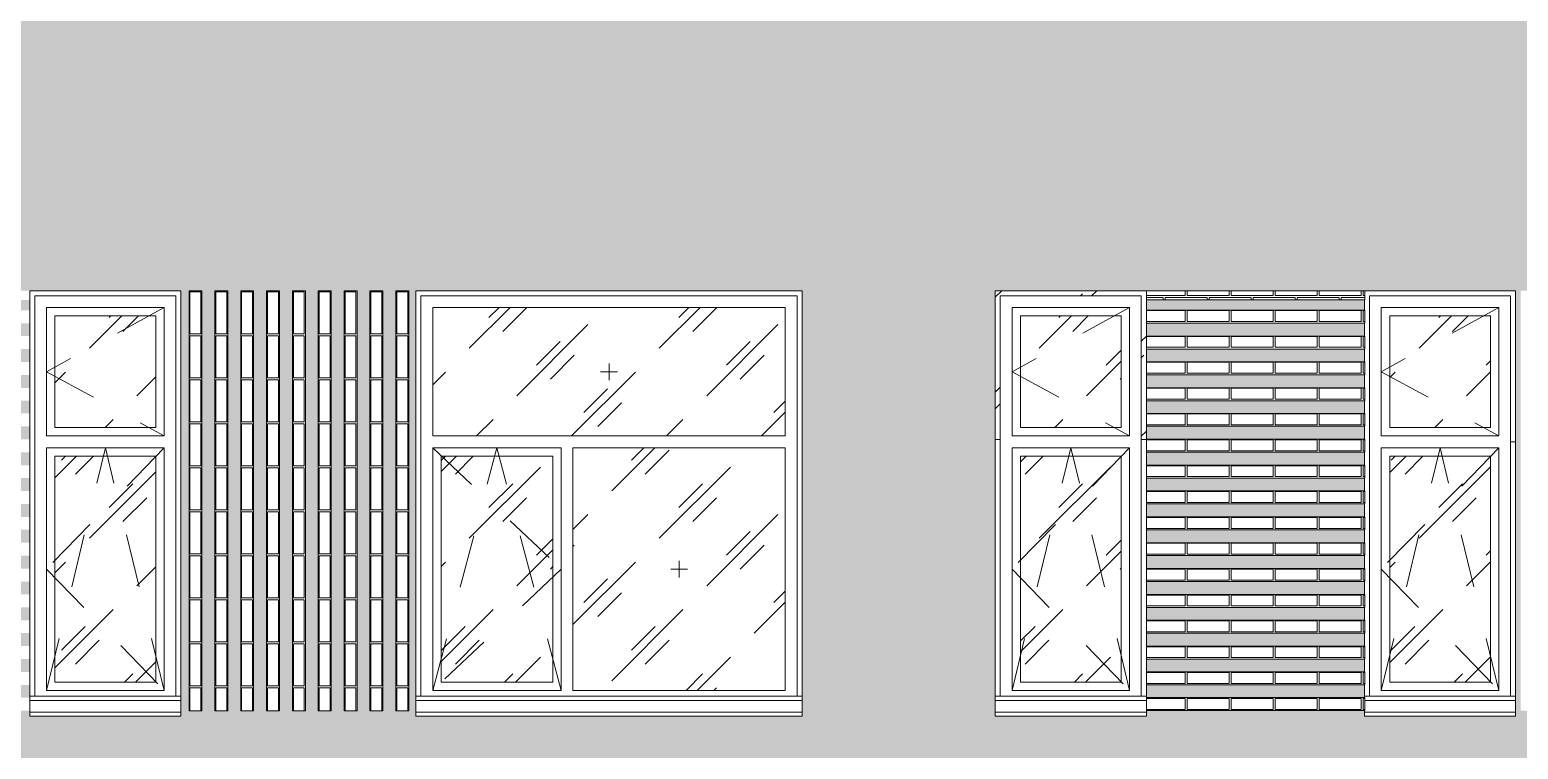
# Model space of a CAD drawing. Header units: millimetres. Extents: x 3914 to 319671, y -18248 to 19136.
# Drawn here: x 198025 to 206891, y 4470 to 8754 of the extents above; entities that cross this region are included whole.
import ezdxf

# ---------------------------------------------------------------- set-up
doc = ezdxf.new("R2010")
doc.units = ezdxf.units.MM
doc.linetypes.add('Штрих', pattern=[635, 317.5, -317.5])
for name, color, linetype, lineweight in [('A-GLAZ', 7, 'Continuous', 9), ('A-GLAZ-1', 7, 'Continuous', 5), ('A-GLAZ-2', 7, 'Штрих', 5), ('A-GLAZ-CURT', 7, 'Continuous', 9), ('A-GLAZ-CURT-1', 7, 'Continuous', 5), ('A-WALL', 7, 'Continuous', 5), ('A-WALL-PATT', 7, 'Continuous', 5), ('I-WALL', 7, 'Continuous', 5)]:
    doc.layers.add(name, color=color, linetype=linetype, lineweight=lineweight)
pattern_1 = [(45, (-39007.8, 1300), (-282.8427, 282.8427), [200, -600]), (45, (-39207.8, 1200), (-282.8427, 282.8427), [600, -200]), (45, (-38807.8, 1100), (-282.8427, 282.8427), [200, -600])]

# ---------------------------------------------------------------- blocks, each defined once
blk = doc.blocks.new('Окно_СКБ_1Ст_БезПР - ОК-6__л__900х2500_h_ с форточкой_Вестибюль_ залы ДОО-V226-АР2_ТР1_Фасад ___-1')
at = {"layer": 'A-GLAZ-1'}
h = blk.add_hatch(dxfattribs=at)
h.set_pattern_fill('FP_116', color=256, style=0, pattern_type=2)
h.set_pattern_definition(pattern_1)
h.paths.add_polyline_path([(-111400, 6385), (-111400, 7050), (-112000, 7050), (-112000, 6385), (-111609, 6385)], flags=0)
h = blk.add_hatch(dxfattribs=at)
h.set_pattern_fill('FP_116', color=256, style=0, pattern_type=2)
h.set_pattern_definition(pattern_1)
h.paths.add_polyline_path([(-112000, 4870), (-111400, 4870), (-111400, 6215), (-112000, 6215), (-112000, 5035.8)], flags=0)
for p, q in [((-112150, 7200), (-112150, 4702.5)), ((-111250, 7200), (-112150, 7200)), ((-111250, 4702.5), (-111250, 7200)), ((-112120, 4785), (-112120, 7170)), ((-112120, 7170), (-111280, 7170)), ((-112050, 7100), (-112050, 6335)), ((-112050, 7100), (-111350, 7100)), ((-111350, 6335), (-111350, 7100)), ((-111280, 7170), (-111280, 4785)), ((-112000, 7050), (-112000, 6385)), ((-112000, 7050), (-111400, 7050)), ((-111400, 6385), (-111400, 7050)), ((-112000, 6385), (-111400, 6385)), ((-111350, 6335), (-112050, 6335)), ((-112050, 6265), (-112050, 4820)), ((-112050, 6265), (-111350, 6265)), ((-112000, 6215), (-112000, 4870)), ((-112000, 6215), (-111400, 6215)), ((-111400, 4870), (-111400, 6215)), ((-111350, 4820), (-111350, 6265)), ((-112050, 4820), (-111350, 4820)), ((-112000, 4870), (-111400, 4870))]:
    blk.add_line(p, q, dxfattribs=at)
at = {"layer": 'A-GLAZ-2'}
for p, q in [((-111350, 7100), (-112050, 6717.5)), ((-112050, 6717.5), (-111350, 6335)), ((-112050, 4820), (-111700, 6265)), ((-111350, 6265), (-112050, 5542.5)), ((-111350, 4820), (-111700, 6265)), ((-112050, 5542.5), (-111350, 4820))]:
    blk.add_line(p, q, dxfattribs=at)
blk = doc.blocks.new('PNS_Панель прямоугольная - Нр_Стекло - 40мм-31115664-АР2_ТР1_Фасад ___-1')
at = {"layer": 'A-GLAZ-CURT-1'}
h = blk.add_hatch(dxfattribs=at)
h.set_pattern_fill('FP_116', color=256, style=0, pattern_type=2)
h.set_pattern_definition(pattern_1)
h.paths.add_polyline_path([(-112150, 6315), (-112120, 6315), (-112120, 7170), (-111280, 7170), (-111280, 6315), (-111250, 6315.7), (-111250, 7200), (-112150, 7200), (-112150, 6335)], flags=0)
h.paths.add_polyline_path([(-111249.4, 6315.7), (-111249, 6315.7), (-111249.4, 6392.7)], flags=0)
h.paths.add_polyline_path([(-111249.4, 6621.7), (-111249, 6621.7), (-111249.4, 6698.7)], flags=0)
h.paths.add_polyline_path([(-111249.4, 7083.7), (-111249, 7083.7), (-111249.4, 7145)], flags=0)
at = {"layer": 'A-GLAZ-1'}
for p, q in [((-112150, 6315), (-112120, 6315)), ((-111280, 6315), (-111250, 6315))]:
    blk.add_line(p, q, dxfattribs=at)
blk = doc.blocks.new('Окно_СКБ_2Ст_Фрамуга сверху_БезПР - ОК-7__л__2300х2500_h__Вестибюль_ залы ДОО ДУ-V256-АР2_ТР1_Фасад ___-1')
at = {"layer": 'A-GLAZ-1'}
h = blk.add_hatch(dxfattribs=at)
h.set_pattern_fill('FP_116', color=256, style=0, pattern_type=2)
h.set_pattern_definition(pattern_1)
h.paths.add_polyline_path([(-113400.4, 6335), (-113400.4, 7100), (-115500.4, 7100), (-115500.4, 6335), (-114165.4, 6335)], flags=0)
h = blk.add_hatch(dxfattribs=at)
h.set_pattern_fill('FP_116', color=256, style=0, pattern_type=2)
h.set_pattern_definition(pattern_1)
h.paths.add_polyline_path([(-115168.6, 4870), (-114785.4, 4870), (-114785.4, 6215), (-115450.4, 6215), (-115450.4, 4870)], flags=0)
h = blk.add_hatch(dxfattribs=at)
h.set_pattern_fill('FP_116', color=256, style=0, pattern_type=2)
h.set_pattern_definition(pattern_1)
h.paths.add_polyline_path([(-113400.4, 4820), (-113400.4, 6265), (-114665.4, 6265), (-114665.4, 4820), (-113451.9, 4820)], flags=0)
for p, q in [((-115600.4, 7200), (-115600.4, 4702.5)), ((-113300.4, 7200), (-115600.4, 7200)), ((-113300.4, 4702.5), (-113300.4, 7200)), ((-115570.4, 7170), (-115570.4, 4785)), ((-113330.4, 7170), (-115570.4, 7170)), ((-115500.4, 6335), (-115500.4, 7100)), ((-115500.4, 7100), (-113400.4, 7100)), ((-113400.4, 7100), (-113400.4, 6335)), ((-113330.4, 4785), (-113330.4, 7170)), ((-115500.4, 6335), (-113400.4, 6335)), ((-115500.4, 4820), (-115500.4, 6265)), ((-115500.4, 6265), (-114735.4, 6265)), ((-115450.4, 6215), (-115450.4, 4870)), ((-115450.4, 6215), (-114785.4, 6215)), ((-114785.4, 4870), (-114785.4, 6215)), ((-114735.4, 6265), (-114735.4, 4820)), ((-114665.4, 4820), (-114665.4, 6265)), ((-114665.4, 6265), (-113400.4, 6265)), ((-113400.4, 6265), (-113400.4, 4820)), ((-114735.4, 4820), (-115500.4, 4820)), ((-115450.4, 4870), (-114785.4, 4870)), ((-113400.4, 4820), (-114665.4, 4820))]:
    blk.add_line(p, q, dxfattribs=at)
at = {"layer": 'A-GLAZ-2'}
for p, q in [((-114450.4, 6767.5), (-114450.4, 6667.5)), ((-114400.4, 6717.5), (-114500.4, 6717.5)), ((-115500.4, 4820), (-115117.9, 6265)), ((-115500.4, 6265), (-114735.4, 5542.5)), ((-114735.4, 4820), (-115117.9, 6265)), ((-114032.9, 5592.5), (-114032.9, 5492.5)), ((-114735.4, 5542.5), (-115500.4, 4820)), ((-113982.9, 5542.5), (-114082.9, 5542.5))]:
    blk.add_line(p, q, dxfattribs=at)
blk = doc.blocks.new('Окно_СКБ_1Ст_БезПР - ОК-6__л__900х2500_h_ с форточкой_Вестибюль_ залы ДОО-V257-АР2_ТР1_Фасад ___-1')
at = {"layer": 'A-GLAZ-1'}
h = blk.add_hatch(dxfattribs=at)
h.set_pattern_fill('FP_116', color=256, style=0, pattern_type=2)
h.set_pattern_definition(pattern_1)
h.paths.add_polyline_path([(-117150.4, 6385), (-117150.4, 7050), (-117750.4, 7050), (-117750.4, 6385), (-117738, 6385)], flags=0)
h = blk.add_hatch(dxfattribs=at)
h.set_pattern_fill('FP_116', color=256, style=0, pattern_type=2)
h.set_pattern_definition(pattern_1)
h.paths.add_polyline_path([(-117750.4, 4870), (-117150.4, 4870), (-117150.4, 6215), (-117750.4, 6215), (-117750.4, 5035.8)], flags=0)
for p, q in [((-117900.4, 7200), (-117900.4, 4702.5)), ((-117000.4, 7200), (-117900.4, 7200)), ((-117000.4, 4702.5), (-117000.4, 7200)), ((-117870.4, 4785), (-117870.4, 7170)), ((-117870.4, 7170), (-117030.4, 7170)), ((-117800.4, 7100), (-117800.4, 6335)), ((-117800.4, 7100), (-117100.4, 7100)), ((-117100.4, 6335), (-117100.4, 7100)), ((-117030.4, 7170), (-117030.4, 4785)), ((-117750.4, 7050), (-117750.4, 6385)), ((-117750.4, 7050), (-117150.4, 7050)), ((-117150.4, 6385), (-117150.4, 7050)), ((-117750.4, 6385), (-117150.4, 6385)), ((-117100.4, 6335), (-117800.4, 6335)), ((-117800.4, 6265), (-117800.4, 4820)), ((-117800.4, 6265), (-117100.4, 6265)), ((-117750.4, 6215), (-117750.4, 4870)), ((-117750.4, 6215), (-117150.4, 6215)), ((-117150.4, 4870), (-117150.4, 6215)), ((-117100.4, 4820), (-117100.4, 6265)), ((-117800.4, 4820), (-117100.4, 4820)), ((-117750.4, 4870), (-117150.4, 4870))]:
    blk.add_line(p, q, dxfattribs=at)
at = {"layer": 'A-GLAZ-2'}
for p, q in [((-117100.4, 7100), (-117800.4, 6717.5)), ((-117800.4, 6717.5), (-117100.4, 6335)), ((-117800.4, 4820), (-117450.4, 6265)), ((-117100.4, 6265), (-117800.4, 5542.5)), ((-117100.4, 4820), (-117450.4, 6265)), ((-117800.4, 5542.5), (-117100.4, 4820))]:
    blk.add_line(p, q, dxfattribs=at)
blk = doc.blocks.new('Окно_СКБ_1Ст_БезПР - ОК-6__л__900х2500_h_ с форточкой_Вестибюль_ залы ДОО-34000799-АР2_ТР1_Фасад ___-1')
at = {"layer": 'A-GLAZ-1'}
h = blk.add_hatch(dxfattribs=at)
h.set_pattern_fill('FP_116', color=256, style=0, pattern_type=2)
h.set_pattern_definition(pattern_1)
h.paths.add_polyline_path([(-109748.3, 6385), (-109200.4, 6385), (-109200.4, 7050), (-109800.4, 7050), (-109800.4, 6385), (-109770, 6385)], flags=0)
h = blk.add_hatch(dxfattribs=at)
h.set_pattern_fill('FP_116', color=256, style=0, pattern_type=2)
h.set_pattern_definition(pattern_1)
h.paths.add_polyline_path([(-109770, 4870), (-109200.4, 4870), (-109200.4, 6215), (-109800.4, 6214.9), (-109800.4, 4870)], flags=0)
for p, q in [((-109050.4, 7200), (-109949.2, 7200)), ((-109050.4, 4702.5), (-109050.4, 7200)), ((-109950.4, 7145), (-109950.4, 7083.7)), ((-109920.4, 4785), (-109920.4, 7170)), ((-109920.4, 7170), (-109080.4, 7170)), ((-109850.4, 7100), (-109850.4, 6335)), ((-109850.4, 7100), (-109150.4, 7100)), ((-109150.4, 6335), (-109150.4, 7100)), ((-109080.4, 7170), (-109080.4, 4785)), ((-109950.4, 7006.7), (-109950.4, 6929.7)), ((-109800.4, 7050), (-109800.4, 6385)), ((-109800.4, 7050), (-109200.4, 7050)), ((-109200.4, 6385), (-109200.4, 7050)), ((-109950.4, 6852.7), (-109950.4, 6775.7)), ((-109950.4, 6698.7), (-109950.4, 6621.7)), ((-109950.4, 6543.6), (-109950.4, 6469.7)), ((-109950.4, 6392.7), (-109950.4, 6315.7)), ((-109800.4, 6385), (-109200.4, 6385)), ((-109150.4, 6335), (-109850.4, 6335)), ((-109950.4, 6238.7), (-109950.4, 6161.1)), ((-109850.4, 6265), (-109850.4, 4820)), ((-109850.4, 6265), (-109150.4, 6265)), ((-109800.4, 6215), (-109800.4, 4870)), ((-109800.4, 6215), (-109200.4, 6215)), ((-109200.4, 4870), (-109200.4, 6215)), ((-109150.4, 4820), (-109150.4, 6265)), ((-109950.4, 6084.1), (-109950.4, 6007.7)), ((-109950.4, 5930.8), (-109950.4, 5853.4)), ((-109950.4, 5776.5), (-109950.4, 5699.4)), ((-109950.4, 5622.5), (-109950.4, 5545.4)), ((-109950.4, 5468.4), (-109950.4, 5391.6)), ((-109950.4, 5314.6), (-109950.4, 5238.1)), ((-109950.4, 5161.1), (-109950.4, 5083.6)), ((-109950.4, 5006.6), (-109950.4, 4929.7)), ((-109950.4, 4852.8), (-109950.4, 4776.9)), ((-109850.4, 4820), (-109150.4, 4820)), ((-109800.4, 4870), (-109200.4, 4870))]:
    blk.add_line(p, q, dxfattribs=at)
at = {"layer": 'A-GLAZ-2'}
for p, q in [((-109150.4, 7100), (-109850.4, 6717.5)), ((-109850.4, 6717.5), (-109150.4, 6335)), ((-109850.4, 4820), (-109500.4, 6265)), ((-109150.4, 6265), (-109850.4, 5542.5)), ((-109150.4, 4820), (-109500.4, 6265)), ((-109850.4, 5542.5), (-109150.4, 4820))]:
    blk.add_line(p, q, dxfattribs=at)
blk = doc.blocks.new('WNW_Отлив - Отлив_металлический-V328-АР2_ТР1_Фасад ___-1')
at = {"layer": 'A-GLAZ-1'}
for p, q in [((-109050.4, 4785), (-109950.4, 4785)), ((-109950.4, 4691), (-109950.4, 4700)), ((-109050.4, 4760), (-109949.2, 4760)), ((-109050.4, 4702.5), (-109050.4, 4691)), ((-109950.4, 4666), (-109950.4, 4691)), ((-109950.4, 4691), (-109050.4, 4691)), ((-109050.4, 4666), (-109950.4, 4666)), ((-109050.4, 4691), (-109050.4, 4666))]:
    blk.add_line(p, q, dxfattribs=at)
blk = doc.blocks.new('WNW_Отлив - Отлив_металлический-33828275-АР2_ТР1_Фасад ___-1')
at = {"layer": 'A-GLAZ-1'}
for p, q in [((-119250.2, 8985), (-120150.2, 8985)), ((-119250.2, 8960), (-120150.2, 8960)), ((-120150.2, 8891), (-120150.2, 8902.5)), ((-120150.2, 8866), (-120150.2, 8891)), ((-120150.2, 8891), (-119250.2, 8891)), ((-119250.2, 8866), (-120150.2, 8866)), ((-119250.2, 8902.5), (-119250.2, 8891)), ((-119250.2, 8891), (-119250.2, 8866))]:
    blk.add_line(p, q, dxfattribs=at)
blk = doc.blocks.new('WNW_Отлив - Отлив_металлический-33828280-АР2_ТР1_Фасад ___-1')
at = {"layer": 'A-GLAZ-1'}
for p, q in [((-111250, 8985), (-113550, 8985)), ((-111250, 8960), (-113550, 8960)), ((-113550, 8891), (-113550, 8902.5)), ((-113550, 8866), (-113550, 8891)), ((-113550, 8891), (-111250, 8891)), ((-111250, 8866), (-113550, 8866)), ((-111250, 8902.5), (-111250, 8891)), ((-111250, 8891), (-111250, 8866))]:
    blk.add_line(p, q, dxfattribs=at)

msp = doc.modelspace()

# ---------------------------------------------------------------- hatches: boundary and pattern name
at = {"layer": 'A-WALL-PATT'}
h = msp.add_hatch(dxfattribs=at)
h.set_pattern_fill('FP_115', color=256, style=0, pattern_type=2)
h.set_pattern_definition([(180, (222990.92, 8464), (-2e-14, -154), [125, -137]), (90, (222990.92, 8399), (-262, 2e-14), [65, -89]), (180, (222990.92, 8399), (-2e-14, -154), [125, -137]), (90, (223002.92, 8399), (-262, 2e-14), [65, -89]), (180, (223127.92, 8399), (-2e-14, -154), [125, -137]), (180, (223127.92, 8464), (-2e-14, -154), [125, -137]), (90, (222871.92, 8476), (-262, 2e-14), [65, -89]), (90, (223121.92, 8476), (-262, 2e-14), [65, -89]), (0, (222871.92, 8476), (0, -154), [250, -12]), (0, (222871.92, 8541), (0, -154), [250, -12])])
h.paths.add_polyline_path([(190595.9, 8400), (219500.9, 8400), (219500.9, 13740), (222615.9, 13740), (222615.9, 13776), (190595.9, 13776), (190595.9, 8805.3)], flags=0)
h.paths.add_polyline_path([(200325.5, 8866), (198025.5, 8867), (198025.5, 8900), (196675.9, 8900), (196675.9, 11400), (198925.5, 11400), (198925.7, 11400), (201225.5, 11400), (201225.5, 8866), (200325.9, 8866)], flags=0)
h.paths.add_polyline_path([(210446, 8866), (208175.5, 8867), (208175.5, 11400), (209075.5, 11400), (209076.1, 11400), (210375.9, 11400), (210375.9, 11396.5), (210495.9, 11396.5), (210495.9, 11400), (211275.9, 11400), (211275.9, 8866), (210495.9, 8866)], flags=0)
h.paths.add_polyline_path([(196262.5, 8866), (195775.7, 8867), (195775.7, 11400), (196675.7, 11400), (196675.7, 8866), (196655.6, 8866)], flags=0)
h.paths.add_polyline_path([(205975.5, 8866), (205975.5, 8900), (204676.1, 8900), (204676.1, 11400), (206875.5, 11400), (206875.5, 8866)], flags=0)
h.paths.add_polyline_path([(213510.6, 8866), (212475.9, 8867), (212475.9, 11400), (214775.9, 11400), (214775.9, 8866)], flags=0)
h.paths.add_polyline_path([(202784.7, 8866), (202375.9, 8867), (202375.9, 11400), (204675.9, 11400), (204675.9, 8866), (203718.5, 8866)], flags=0)
h.paths.add_polyline_path([(198925.5, 8932.9), (198925.7, 8932.9), (198925.5, 8960)], flags=0)
h.paths.add_polyline_path([(210446, 8932.9), (210495.9, 8932.9), (210495.9, 9008.6), (210375.9, 9008.6), (210375.9, 8932.9), (210377.5, 8932.9)], flags=0)
h.paths.add_polyline_path([(210384.8, 9085.6), (210495.9, 9085.6), (210495.9, 9162.5), (210375.9, 9162.5), (210375.9, 9085.6)], flags=0)
h.paths.add_polyline_path([(198925.5, 9085.6), (198925.7, 9085.6), (198925.5, 9162.5)], flags=0)
h.paths.add_polyline_path([(209075.5, 9085.6), (209076.1, 9085.6), (209075.5, 9162.5)], flags=0)
h.paths.add_polyline_path([(198925.5, 9239.5), (198925.7, 9239.5), (198925.5, 9317)], flags=0)
h.paths.add_polyline_path([(210375.9, 9239.5), (210495.9, 9239.5), (210495.9, 9317), (210375.9, 9317)], flags=0)
h.paths.add_polyline_path([(210446, 9394), (210495.9, 9394), (210495.9, 9470.5), (210375.9, 9470.5), (210375.9, 9394), (210399.6, 9394)], flags=0)
h.paths.add_polyline_path([(198925.5, 9394), (198925.7, 9394), (198925.5, 9470.5)], flags=0)
h.paths.add_polyline_path([(198925.5, 9547.5), (198925.7, 9547.5), (198925.5, 9559.3)], flags=0)
h.paths.add_polyline_path([(210446, 9547.5), (210495.9, 9547.5), (210495.9, 9624.3), (210375.9, 9624.3), (210375.9, 9547.5), (210407, 9547.5)], flags=0)
h.paths.add_polyline_path([(209075.6, 9547.5), (209076.1, 9547.5), (209075.5, 9547.5)], flags=0)
h.paths.add_polyline_path([(198925.6, 9701.3), (198925.7, 9701.3), (198925.5, 9701.3)], flags=0)
h.paths.add_polyline_path([(210375.9, 9701.3), (210495.9, 9701.3), (210495.9, 9778.4), (210375.9, 9778.4)], flags=0)
h.paths.add_polyline_path([(198925.5, 9855.4), (198925.7, 9855.4), (198925.5, 9932.4)], flags=0)
h.paths.add_polyline_path([(209075.5, 9855.4), (209076.1, 9855.4), (209075.5, 9932.4)], flags=0)
h.paths.add_polyline_path([(210495.9, 9855.4), (210495.9, 9932.4), (210375.9, 9932.4), (210375.9, 9855.4), (210446, 9855.4)], flags=0)
h.paths.add_polyline_path([(210446, 10009.4), (210495.9, 10009.4), (210495.9, 10086.6), (210375.9, 10086.6), (210375.9, 10009.4), (210429.2, 10009.4)], flags=0)
h.paths.add_polyline_path([(209075.5, 10163.6), (209076.1, 10163.6), (209075.5, 10240)], flags=0)
h.paths.add_polyline_path([(198925.6, 10163.6), (198925.7, 10163.6), (198925.5, 10163.6)], flags=0)
h.paths.add_polyline_path([(210375.9, 10163.6), (210495.9, 10163.6), (210495.9, 10240), (210375.9, 10240)], flags=0)
h.paths.add_polyline_path([(210375.9, 10317), (210495.9, 10317), (210495.9, 10394.6), (210375.9, 10394.6)], flags=0)
h.paths.add_polyline_path([(209075.5, 10317), (209076.1, 10317), (209075.5, 10394.6)], flags=0)
h.paths.add_polyline_path([(210451.4, 10471.6), (210495.9, 10471.6), (210495.9, 10548.6), (210375.9, 10548.6), (210375.9, 10471.6), (210446, 10471.6)], flags=0)
h.paths.add_polyline_path([(198925.6, 10471.6), (198925.7, 10471.6), (198925.5, 10471.6)], flags=0)
h.paths.add_polyline_path([(209075.9, 10471.6), (209076.1, 10471.6), (209075.5, 10471.6)], flags=0)
h.paths.add_polyline_path([(210446, 10625.6), (210495.9, 10625.6), (210495.9, 10700.6), (210375.9, 10700.6), (210375.9, 10625.6)], flags=0)
h.paths.add_polyline_path([(209075.5, 10625.6), (209076.1, 10625.6), (209075.5, 10700.6)], flags=0)
h.paths.add_polyline_path([(210466, 10777.6), (210495.9, 10777.6), (210495.9, 10854.6), (210375.9, 10854.6), (210375.9, 10777.6), (210446, 10777.6)], flags=0)
h.paths.add_polyline_path([(210446, 10931.6), (210495.9, 10931.6), (210495.9, 11008.6), (210375.9, 11008.6), (210375.9, 10931.6)], flags=0)
h.paths.add_polyline_path([(209076, 10931.6), (209076.1, 10931.6), (209075.5, 10931.6)], flags=0)
h.paths.add_polyline_path([(198925.5, 11085.6), (198925.7, 11085.6), (198925.5, 11085.6)], flags=0)
h.paths.add_polyline_path([(210495.9, 11085.6), (210495.9, 11162.6), (210375.9, 11162.6), (210375.9, 11085.6), (210480.8, 11085.6)], flags=0)
h.paths.add_polyline_path([(210446, 11239.6), (210495.9, 11239.6), (210495.9, 11319.5), (210375.9, 11319.5), (210375.9, 11239.6)], flags=0)
h = msp.add_hatch(dxfattribs=at)
h.set_pattern_fill('FP_113', color=256, style=0, pattern_type=2)
h.set_pattern_definition([(180, (222984.9, 4306), (-2e-14, -154), [125, -137]), (90, (222984.9, 4241), (-262, 2e-14), [65, -89]), (180, (222984.9, 4241), (-2e-14, -154), [125, -137]), (90, (222996.9, 4241), (-262, 2e-14), [65, -89]), (180, (223121.9, 4241), (-2e-14, -154), [125, -137]), (180, (223121.9, 4306), (-2e-14, -154), [125, -137]), (90, (222865.9, 4318), (-262, 2e-14), [65, -89]), (90, (223115.9, 4318), (-262, 2e-14), [65, -89]), (0, (222865.9, 4318), (0, -154), [250, -12]), (0, (222865.9, 4383), (0, -154), [250, -12])])
h.paths.add_polyline_path([(190845.9, 3000), (195459.2, 3000), (195459.2, 3298), (195473.4, 3298.7), (195472.1, 3303.5), (195473.4, 3312.3), (195476.7, 3316.7), (195483.6, 3320.2), (195489.3, 3320.2), (195496.7, 3317.5), (195497.8, 3316.7), (195502.2, 3307.1), (195505.7, 3298), (195543.2, 3298), (195543.7, 3310.6), (195545.2, 3313.9), (195550.7, 3318.8), (195554.3, 3320.2), (195562.1, 3320.2), (195568.8, 3316.7), (195572.7, 3310.6), (195573.2, 3303.5), (195573.2, 3298), (195611.8, 3298), (195617.1, 3314.6), (195621.5, 3318.8), (195628.9, 3320.6), (195636.4, 3318.8), (195642.9, 3311.6), (195644.5, 3307.1), (195644.5, 3298), (195657.2, 3298), (195657.2, 3000), (209075.9, 3000), (209075.9, 3002.6), (210495.9, 3002.6), (210495.9, 3000), (219500.9, 3000), (219500.9, 8400), (190595.9, 8400), (190595.9, 4200), (190595.9, 3000)])
h.paths.add_polyline_path([(195641, 3298), (195641.2, 3298), (195642.3, 3300.3)], flags=17)
h.paths.add_polyline_path([(195569.1, 3298), (195569.3, 3298), (195570.5, 3300.1)], flags=17)
h.paths.add_polyline_path([(195496.7, 3298), (195497.8, 3298.7), (195496.6, 3298)], flags=17)
h.paths.add_polyline_path([(209057.5, 4666), (208175.5, 4667), (208175.5, 7200), (209075.5, 7200), (209075.5, 4666)], flags=16)
h.paths.add_polyline_path([(198867.1, 4666), (198025.5, 4667), (198025.5, 7200), (198925.5, 7200), (198925.5, 4666), (198867.3, 4666)], flags=16)
h.paths.add_polyline_path([(196515.9, 4666), (195775.7, 4667), (195775.9, 7200), (198025, 7200), (198025, 4700), (196675.7, 4699.4), (196675.7, 4666), (196655.6, 4666)], flags=16)
h.paths.add_polyline_path([(206875.5, 4666), (205975.5, 4667), (205975.5, 4700), (204676.5, 4700), (204676.9, 7200), (208174.5, 7199.9), (208174.5, 4700), (206875.5, 4700), (206875.5, 4667)], flags=16)
h.paths.add_polyline_path([(203775.9, 4666), (203775.9, 7200), (204675.9, 7200), (204675.9, 4666), (203795.8, 4666)], flags=16)
h.paths.add_polyline_path([(214775.9, 4666), (213875.9, 4667), (213875.9, 4700), (212675.7, 4699), (212675.7, 4666), (210495.7, 4667), (210495.7, 7200), (214775.9, 7200), (214775.9, 4667)], flags=16)
h.paths.add_polyline_path([(200414.4, 4666), (200325.5, 4667), (200325.5, 4700), (198925.7, 4700), (198925.7, 7200), (202625.5, 7200), (202625.5, 4666), (201252.4, 4666)], flags=16)
h = msp.add_hatch(dxfattribs=at)
h.set_pattern_fill('FP_140', color=256, style=0, pattern_type=2)
h.set_pattern_definition([(270, (213303.42, 15046.5), (154, 9e-15), [125, -137]), (180, (213368.42, 15046.5), (3e-14, -262), [65, -89]), (270, (213368.42, 15046.5), (154, 9e-15), [125, -137]), (180, (213368.42, 15058.5), (3e-14, -262), [65, -89]), (270, (213368.42, 15183.5), (154, 9e-15), [125, -137]), (270, (213303.42, 15183.5), (154, 9e-15), [125, -137]), (180, (213291.42, 14927.5), (3e-14, -262), [65, -89]), (180, (213291.42, 15177.5), (3e-14, -262), [65, -89]), (90, (213291.42, 14927.5), (154, -9e-15), [250, -12]), (90, (213226.42, 14927.5), (154, -9e-15), [250, -12])])
h.paths.add_polyline_path([(207367.9, 4700), (207367.9, 7200), (207290.9, 7200), (207290.9, 4700)], flags=0)
h.paths.add_polyline_path([(206875.5, 4700), (206905.9, 4700), (206905.9, 7200), (206875.5, 7200), (206875.5, 4702.5)], flags=0)
h.paths.add_polyline_path([(206982.9, 4700), (207059.9, 4700), (207059.9, 7200), (206982.9, 7200), (206982.9, 5035.8)], flags=0)
h.paths.add_polyline_path([(207136.9, 4700), (207213.9, 4700), (207213.9, 7200), (207136.9, 7200), (207136.9, 5035.8)], flags=0)
h.paths.add_polyline_path([(207444.9, 4700), (207521.9, 4700), (207521.9, 7200), (207444.9, 7200), (207444.9, 5035.8)], flags=0)
h.paths.add_polyline_path([(207598.9, 4700), (207675.9, 4700), (207675.9, 7200), (207598.9, 7200), (207598.9, 5035.8)], flags=0)
h.paths.add_polyline_path([(207752.9, 4700), (207829.9, 4700), (207829.9, 7200), (207752.9, 7200), (207752.9, 5035.8)], flags=0)
h.paths.add_polyline_path([(207983.9, 4700), (207983.9, 7200), (207906.9, 7200), (207906.9, 4700)], flags=0)
h.paths.add_polyline_path([(208060.9, 4700), (208174.5, 4700), (208174.5, 7200), (208060.9, 7200), (208060.9, 4918.5)], flags=0)
h.paths.add_polyline_path([(199589.7, 4700), (199589.7, 7200), (199512.7, 7200), (199512.7, 4700)], flags=0)
h.paths.add_polyline_path([(199666.7, 4700), (199743.7, 4700), (199743.7, 7200), (199666.7, 7200), (199666.7, 5035.8)], flags=0)
h.paths.add_polyline_path([(198925.7, 4700), (198973.7, 4700), (198973.7, 7200), (198925.7, 7200), (198925.7, 5035.8)], flags=0)
h.paths.add_polyline_path([(199050.7, 4700), (199127.7, 4700), (199127.7, 7200), (199050.7, 7200), (199050.7, 4772.8)], flags=0)
h.paths.add_polyline_path([(199204.7, 4700), (199281.7, 4700), (199281.7, 7200), (199204.7, 7200), (199204.7, 4862.5)], flags=0)
h.paths.add_polyline_path([(200325.5, 4700), (200325.5, 7200), (200282.4, 7200), (200282.4, 4700)], flags=0)
h.paths.add_polyline_path([(199435.7, 4700), (199435.7, 7200), (199358.7, 7200), (199358.7, 4700)], flags=0)
h.paths.add_polyline_path([(200128.7, 4700), (200205.4, 4700), (200205.4, 7200), (200128.7, 7200), (200128.7, 5035.8)], flags=0)
h.paths.add_polyline_path([(200051.7, 4700), (200051.7, 7200), (199974.7, 7200), (199974.7, 4700)], flags=0)
h.paths.add_polyline_path([(199820.7, 4700), (199897.7, 4700), (199897.7, 7200), (199820.7, 7200), (199820.7, 5035.8)], flags=0)
h.paths.add_polyline_path([(213227.9, 4700), (213304.9, 4700), (213304.9, 7200), (213227.9, 7200), (213227.9, 6049.8)], flags=0)
h.paths.add_polyline_path([(212688.9, 4700), (212688.9, 7200), (212675.7, 7200), (212675.7, 4700)], flags=0)
h.paths.add_polyline_path([(213843.9, 4700), (213875.9, 4700), (213875.9, 7200), (213843.9, 7200), (213843.9, 4702.5)], flags=0)
h.paths.add_polyline_path([(213766.9, 4700), (213766.9, 7200), (213689.9, 7200), (213689.9, 4700)], flags=0)
h.paths.add_polyline_path([(213150.9, 4700), (213150.9, 7200), (213073.9, 7200), (213073.9, 4700)], flags=0)
h.paths.add_polyline_path([(213612.9, 4700), (213612.9, 7200), (213535.9, 7200), (213535.9, 4700)], flags=0)
h.paths.add_polyline_path([(212765.9, 4700), (212842.9, 4700), (212842.9, 7200), (212765.9, 7200), (212765.9, 6543.6)], flags=0)
h.paths.add_polyline_path([(212919.9, 4700), (212996.9, 4700), (212996.9, 7200), (212919.9, 7200), (212919.9, 6543.6)], flags=0)
h.paths.add_polyline_path([(213458.9, 4700), (213458.9, 7200), (213381.9, 7200), (213381.9, 4700)], flags=0)
h = msp.add_hatch(dxfattribs=at)
h.set_pattern_fill('FP_149', color=256, style=0, pattern_type=2)
h.set_pattern_definition([(270, (199826.05, 5228.34), (154, 9e-15), [125, -137]), (180, (199891.05, 5228.34), (3e-14, -262), [65, -89]), (270, (199891.05, 5228.34), (154, 9e-15), [125, -137]), (180, (199891.05, 5240.34), (3e-14, -262), [65, -89]), (270, (199891.05, 5365.34), (154, 9e-15), [125, -137]), (270, (199826.05, 5365.34), (154, 9e-15), [125, -137]), (180, (199814.05, 5109.34), (3e-14, -262), [65, -89]), (180, (199814.05, 5359.34), (3e-14, -262), [65, -89]), (90, (199814.05, 5109.34), (154, -9e-15), [250, -12]), (90, (199749.05, 5109.34), (154, -9e-15), [250, -12])])
h.paths.add_polyline_path([(199897.7, 4699), (199974.7, 4700), (199974.7, 7200), (199897.7, 7200), (199897.7, 4700)], flags=0)
h.paths.add_polyline_path([(199820.7, 4699), (199820.7, 7200), (199743.7, 7200), (199743.7, 4699)], flags=0)
h.paths.add_polyline_path([(200205.4, 4699), (200282.4, 4700), (200282.4, 7200), (200205.4, 7200), (200205.4, 4700)], flags=0)
h.paths.add_polyline_path([(200128.7, 4699), (200128.7, 7200), (200051.7, 7200), (200051.7, 4699)], flags=0)
h.paths.add_polyline_path([(199050.7, 4699), (199050.7, 7200), (198973.7, 7200), (198973.7, 4699)], flags=0)
h.paths.add_polyline_path([(199281.7, 4699), (199358.7, 4700), (199358.7, 7200), (199281.7, 7200), (199281.7, 4700)], flags=0)
h.paths.add_polyline_path([(199666.7, 4699), (199666.7, 7200), (199589.7, 7200), (199589.7, 4699)], flags=0)
h.paths.add_polyline_path([(199127.7, 4699), (199204.7, 4700), (199204.7, 7200), (199127.7, 7200), (199127.7, 4700)], flags=0)
h.paths.add_polyline_path([(199512.7, 4699), (199512.7, 7200), (199435.7, 7200), (199435.7, 4699)], flags=0)
h = msp.add_hatch(dxfattribs=at)
h.set_pattern_fill('FP_151', color=256, style=0, pattern_type=2)
h.set_pattern_definition([(180, (205038.21, 4232.88), (-2e-14, -154), [125, -137]), (90, (205038.2, 4167.88), (-262, 2e-14), [65, -89]), (180, (205038.21, 4167.88), (-2e-14, -154), [125, -137]), (90, (205050.2, 4167.88), (-262, 2e-14), [65, -89]), (180, (205175.21, 4167.88), (-2e-14, -154), [125, -137]), (180, (205175.21, 4232.88), (-2e-14, -154), [125, -137]), (90, (204919.2, 4244.88), (-262, 2e-14), [65, -89]), (90, (205169.2, 4244.88), (-262, 2e-14), [65, -89]), (0, (204919.21, 4244.88), (0, -154), [250, -12]), (0, (204919.21, 4309.88), (0, -154), [250, -12])])
h.paths.add_polyline_path([(205975.9, 4700), (205976.7, 4700), (205975.9, 4777), (204676.5, 4777), (204676.9, 4700), (205975.5, 4700)], flags=0)
h.paths.add_polyline_path([(204676.9, 4852.8), (205976.7, 4852.8), (205975.9, 4929.8), (204676.5, 4929.8), (204676.5, 4852.8)], flags=0)
h.paths.add_polyline_path([(205975.5, 5006.6), (205976.7, 5006.6), (205976.7, 5083.6), (204676.5, 5083.6), (204676.9, 5006.6), (205849.2, 5006.6)], flags=0)
h.paths.add_polyline_path([(204875.9, 5161.1), (205976.7, 5161.1), (205976.7, 5238.1), (204676.5, 5238.1), (204676.9, 5161.1)], flags=0)
h.paths.add_polyline_path([(205975.5, 5314.6), (205976.7, 5314.6), (205976.7, 5391.6), (204676.5, 5391.6), (204676.9, 5314.6), (205849.2, 5314.6)], flags=0)
h.paths.add_polyline_path([(205976.7, 5468.4), (205976.7, 5545.4), (204676.5, 5545.4), (204676.9, 5468.4), (205975.5, 5468.4)], flags=0)
h.paths.add_polyline_path([(204676.9, 5622.5), (205976.7, 5622.5), (205976.7, 5699.5), (204676.5, 5699.5), (204676.5, 5622.5)], flags=0)
h.paths.add_polyline_path([(204875.9, 5776.5), (205976.7, 5776.5), (205976.7, 5853.5), (204676.5, 5853.5), (204676.9, 5776.5)], flags=0)
h.paths.add_polyline_path([(205575.9, 5930.8), (205976.7, 5930.8), (205976.7, 6007.8), (204676.5, 6007.8), (204676.9, 5930.8), (205316.2, 5930.8)], flags=0)
h.paths.add_polyline_path([(205575.9, 6084.1), (205976.7, 6084.1), (205976.7, 6161.1), (204676.5, 6161.1), (204676.9, 6084.1), (205395.9, 6084.1)], flags=0)
h.paths.add_polyline_path([(204676.5, 6238.7), (205976.7, 6238.7), (205976.7, 6315.7), (204676.5, 6315), (204676.5, 6265)], flags=0)
h.paths.add_polyline_path([(204676.5, 6392.7), (205976.7, 6392.7), (205976.7, 6469.7), (204676.5, 6469.7)], flags=0)
h.paths.add_polyline_path([(204875.9, 6544.7), (205976.7, 6544.7), (205976.7, 6621.7), (204676.5, 6621.7), (204676.9, 6544.7)], flags=0)
h.paths.add_polyline_path([(204676.9, 6698.7), (205976.7, 6698.7), (205976.7, 6775.7), (204676.5, 6775.7), (204676.5, 6698.7)], flags=0)
h.paths.add_polyline_path([(204676.5, 6852.7), (205976.7, 6852.7), (205976.7, 6929.7), (204676.5, 6929.7)], flags=0)
h.paths.add_polyline_path([(204875.9, 7006.7), (205976.7, 7006.7), (205976.7, 7083.7), (204676.5, 7083.7), (204676.9, 7006.7)], flags=0)
h.paths.add_polyline_path([(205355.6, 7145), (205976.7, 7145), (205976.7, 7200), (204676.5, 7200), (204676.9, 7145), (204875.9, 7145)], flags=0)
h = msp.add_hatch(dxfattribs=at)
h.set_pattern_fill('FP_139', color=256, style=0, pattern_type=2)
h.set_pattern_definition([(180, (223120.92, 4231), (-2e-14, -154), [125, -137]), (90, (223120.92, 4166), (-262, 2e-14), [65, -89]), (180, (223120.92, 4166), (-2e-14, -154), [125, -137]), (90, (223132.92, 4166), (-262, 2e-14), [65, -89]), (180, (223257.92, 4166), (-2e-14, -154), [125, -137]), (180, (223257.92, 4231), (-2e-14, -154), [125, -137]), (90, (223001.92, 4243), (-262, 2e-14), [65, -89]), (90, (223251.92, 4243), (-262, 2e-14), [65, -89]), (0, (223001.92, 4243), (0, -154), [250, -12]), (0, (223001.92, 4308), (0, -154), [250, -12])])
h.paths.add_polyline_path([(204771.4, 4777), (205975.5, 4777), (205975.5, 4852.8), (204676.9, 4852.8), (204676.9, 4777), (204716.9, 4777)], flags=0)
h.paths.add_polyline_path([(196675.9, 4777), (198025, 4777), (198025, 4852.8), (196675.9, 4852.8)], flags=0)
h.paths.add_polyline_path([(204676.9, 4929.8), (205975.5, 4929.8), (205975.5, 5006.6), (204676.9, 5006.6)], flags=0)
h.paths.add_polyline_path([(196675.9, 4929.8), (198025, 4929.8), (198025, 5006.6), (196675.9, 5006.6)], flags=0)
h.paths.add_polyline_path([(205849.2, 5083.6), (205975.5, 5083.6), (205975.5, 5161.1), (204676.9, 5161.1), (204676.9, 5083.6), (205575.9, 5083.6)], flags=0)
h.paths.add_polyline_path([(198025, 5083.6), (198025, 5161.1), (196675.9, 5161.1), (196675.9, 5083.6), (197804.8, 5083.6)], flags=0)
h.paths.add_polyline_path([(204676.9, 5238.1), (205975.5, 5238.1), (205975.5, 5314.6), (204676.9, 5314.6)], flags=0)
h.paths.add_polyline_path([(197421.8, 5238.1), (198025, 5238.1), (198025, 5314.6), (196675.9, 5314.6), (196675.9, 5238.1), (196966.3, 5238.1)], flags=0)
h.paths.add_polyline_path([(205849.2, 5391.6), (205975.5, 5391.6), (205975.5, 5468.4), (204676.9, 5468.4), (204676.9, 5391.6), (205575.9, 5391.6)], flags=0)
h.paths.add_polyline_path([(197049.2, 5391.6), (198025, 5391.6), (198025, 5468.4), (196675.9, 5468.4), (196675.9, 5391.6)], flags=0)
h.paths.add_polyline_path([(204875.9, 5545.4), (205975.5, 5545.4), (205975.5, 5622.5), (204676.9, 5622.5), (204676.9, 5545.4)], flags=0)
h.paths.add_polyline_path([(197996.4, 5545.4), (198025, 5545.4), (198025, 5622.5), (196675.9, 5622.5), (196675.9, 5545.4), (197804.8, 5545.4)], flags=0)
h.paths.add_polyline_path([(204875.9, 5699.5), (205975.5, 5699.5), (205975.5, 5776.5), (204676.9, 5776.5), (204676.9, 5699.5)], flags=0)
h.paths.add_polyline_path([(198025, 5699.5), (198025, 5776.5), (196675.9, 5776.5), (196675.9, 5699.5), (197996.4, 5699.5)], flags=0)
h.paths.add_polyline_path([(204676.9, 5853.5), (205975.5, 5853.5), (205975.5, 5930.8), (204676.9, 5930.8)], flags=0)
h.paths.add_polyline_path([(197421.8, 5853.5), (198025, 5853.5), (198025, 5930.8), (196675.9, 5930.8), (196675.9, 5853.5), (197298.4, 5853.5)], flags=0)
h.paths.add_polyline_path([(205356.2, 6007.8), (205975.5, 6007.8), (205975.5, 6084.1), (204676.9, 6084.1), (204676.9, 6007.8), (205083.1, 6007.8)], flags=0)
h.paths.add_polyline_path([(196675.9, 6007.8), (198025, 6007.8), (198025, 6084.1), (196675.9, 6084.1)], flags=0)
h.paths.add_polyline_path([(205849.2, 6161.1), (205975.5, 6161.1), (205975.5, 6238.7), (204676.9, 6238.7), (204676.9, 6161.1), (205575.9, 6161.1)], flags=0)
h.paths.add_polyline_path([(197421.8, 6161.1), (198025, 6161.1), (198025, 6238.7), (196675.9, 6238.7), (196675.9, 6161.1)], flags=0)
h.paths.add_polyline_path([(204676.9, 6315.7), (205975.5, 6315.7), (205975.5, 6392.7), (204676.9, 6392.7)], flags=0)
h.paths.add_polyline_path([(197547.8, 6315.7), (198025, 6315.7), (198025, 6392.7), (196675.9, 6392.7), (196675.9, 6315.7), (197421.8, 6315.7)], flags=0)
h.paths.add_polyline_path([(205596.2, 6469.7), (205975.5, 6469.7), (205975.5, 6544.7), (204676.9, 6543.6), (204676.9, 6469.7), (205575.9, 6469.7)], flags=0)
h.paths.add_polyline_path([(198025, 6469.7), (198025, 6544.7), (196675.9, 6543.6), (196675.9, 6469.7), (197630.9, 6469.7)], flags=0)
h.paths.add_polyline_path([(204676.9, 6621.7), (205975.5, 6621.7), (205975.5, 6698.7), (204676.9, 6698.7)], flags=0)
h.paths.add_polyline_path([(197804.8, 6621.7), (198025, 6621.7), (198025, 6698.7), (196675.9, 6698.7), (196675.9, 6621.7), (197713, 6621.7)], flags=0)
h.paths.add_polyline_path([(204676.9, 6775.7), (205975.5, 6775.7), (205975.5, 6852.7), (204676.9, 6852.7)], flags=0)
h.paths.add_polyline_path([(196675.9, 6775.7), (198025, 6775.7), (198025, 6852.7), (196675.9, 6852.7)], flags=0)
h.paths.add_polyline_path([(204676.9, 6929.7), (205975.5, 6929.7), (205975.5, 7006.7), (204676.9, 7006.7)], flags=0)
h.paths.add_polyline_path([(197421.8, 6929.7), (198025, 6929.7), (198025, 7006.7), (196675.9, 7006.7), (196675.9, 6929.7)], flags=0)
h.paths.add_polyline_path([(205915.1, 7083.7), (205975.5, 7083.7), (205975.5, 7145), (204676.9, 7145), (204676.9, 7083.7), (205849.2, 7083.7)], flags=0)
h.paths.add_polyline_path([(197421.8, 7083.7), (198025, 7083.7), (198025, 7145), (196675.9, 7145), (196675.9, 7083.7)], flags=0)

# ---------------------------------------------------------------- linework, layer by layer
at = {"layer": 'A-WALL'}
for p, q in [((198025, 7200), (198925.5, 7200)), ((198025.5, 4702.5), (198025.5, 7200)), ((198925.5, 7200), (198925.5, 4702.5)), ((200325.5, 7200), (202625.5, 7200)), ((200325.5, 4702.5), (200325.5, 7200)), ((202625.5, 7200), (202625.5, 4702.5)), ((203775.9, 7200), (204675.9, 7200)), ((203775.9, 4702.5), (203775.9, 7200)), ((204675.9, 7200), (204675.9, 4702.5)), ((205976.7, 7200), (206875.5, 7200)), ((206875.5, 7200), (206875.5, 4702.5)), ((204676.5, 7083.7), (204676.5, 7145)), ((204676.9, 7145), (204676.9, 7083.7)), ((205975.5, 7083.7), (205975.5, 7145)), ((204676.5, 6929.7), (204676.5, 7006.7)), ((204676.9, 7006.8), (204676.9, 6929.7)), ((205975.5, 6929.7), (205975.5, 7006.7)), ((204676.5, 6775.7), (204676.5, 6852.7)), ((204676.9, 6852.8), (204676.9, 6775.7)), ((205975.5, 6775.7), (205975.5, 6852.7)), ((204676.5, 6621.7), (204676.5, 6698.7)), ((204676.9, 6698.8), (204676.9, 6621.7)), ((205975.5, 6621.7), (205975.5, 6698.7)), ((204676.5, 6469.7), (204676.5, 6543.6)), ((204676.9, 6543.6), (204676.9, 6469.7)), ((205975.5, 6469.7), (205975.5, 6543.6)), ((204676.5, 6315.7), (204676.5, 6392.7)), ((204676.9, 6392.8), (204676.9, 6315.7)), ((205975.5, 6315.7), (205975.5, 6392.7)), ((204676.5, 6161.1), (204676.5, 6238.7)), ((204676.9, 6238.8), (204676.9, 6161.1)), ((205975.5, 6161.1), (205975.5, 6238.7)), ((204676.5, 6007.8), (204676.5, 6084.1)), ((204676.9, 6084.2), (204676.9, 6007.8)), ((205975.5, 6007.7), (205975.5, 6084.1)), ((204676.5, 5853.5), (204676.5, 5930.8)), ((204676.9, 5930.8), (204676.9, 5853.5)), ((205975.5, 5853.4), (205975.5, 5930.8)), ((204676.5, 5699.5), (204676.5, 5776.5)), ((204676.9, 5776.5), (204676.9, 5699.5)), ((205975.5, 5699.4), (205975.5, 5776.5)), ((204676.5, 5545.4), (204676.5, 5622.5)), ((204676.9, 5622.5), (204676.9, 5545.4)), ((205975.5, 5545.4), (205975.5, 5622.5)), ((204676.5, 5391.6), (204676.5, 5468.4)), ((204676.9, 5468.5), (204676.9, 5391.6)), ((205975.5, 5391.6), (205975.5, 5468.4)), ((204676.5, 5238.1), (204676.5, 5314.6)), ((204676.9, 5314.7), (204676.9, 5238.1)), ((205975.5, 5238.1), (205975.5, 5314.6)), ((204676.5, 5083.6), (204676.5, 5161.1)), ((204676.9, 5161.2), (204676.9, 5083.6)), ((205975.5, 5083.6), (205975.5, 5161.1)), ((204676.5, 4929.8), (204676.5, 5006.6)), ((204676.9, 5006.7), (204676.9, 4929.8)), ((205975.5, 4929.7), (205975.5, 5006.6)), ((204676.5, 4777), (204676.5, 4852.8)), ((204676.9, 4852.8), (204676.9, 4777)), ((205975.5, 4776.9), (205975.5, 4852.8)), ((198025, 4700), (198025.5, 4700))]:
    msp.add_line(p, q, dxfattribs=at)
at = {"layer": 'I-WALL'}
for p, q in [((199050.7, 7200), (198973.7, 7200)), ((198973.7, 7200), (198973.7, 4699)), ((199050.7, 4699), (199050.7, 7200)), ((199204.7, 7200), (199127.7, 7200)), ((199127.7, 7200), (199127.7, 4699)), ((199204.7, 4699), (199204.7, 7200)), ((199358.7, 7200), (199281.7, 7200)), ((199281.7, 7200), (199281.7, 4699)), ((199358.7, 4699), (199358.7, 7200)), ((199512.7, 7200), (199435.7, 7200)), ((199435.7, 7200), (199435.7, 4699)), ((199512.7, 4699), (199512.7, 7200)), ((199666.7, 7200), (199589.7, 7200)), ((199589.7, 7200), (199589.7, 4699)), ((199666.7, 4699), (199666.7, 7200)), ((199820.7, 7200), (199743.7, 7200)), ((199743.7, 7200), (199743.7, 4699)), ((199820.7, 4699), (199820.7, 7200)), ((199974.7, 7200), (199897.7, 7200)), ((199897.7, 7200), (199897.7, 4699)), ((199974.7, 4699), (199974.7, 7200)), ((200128.7, 7200), (200051.7, 7200)), ((200051.7, 7200), (200051.7, 4699)), ((200128.7, 4699), (200128.7, 7200)), ((200282.4, 7200), (200205.4, 7200)), ((200205.4, 7200), (200205.4, 4699)), ((200282.4, 4699), (200282.4, 7200)), ((205976.7, 7200), (204676.5, 7200)), ((204676.5, 7200), (204676.5, 7145)), ((205976.7, 7145), (205976.7, 7200)), ((204676.5, 7145), (205976.7, 7145)), ((205976.7, 7083.7), (204676.5, 7083.7)), ((204676.5, 7083.7), (204676.5, 7006.7)), ((204676.5, 7006.7), (205976.7, 7006.7)), ((205976.7, 7006.7), (205976.7, 7083.7)), ((205976.7, 6929.7), (204676.5, 6929.7)), ((204676.5, 6929.7), (204676.5, 6852.7)), ((205976.7, 6852.7), (205976.7, 6929.7)), ((204676.5, 6852.7), (205976.7, 6852.7)), ((205976.7, 6775.7), (204676.5, 6775.7)), ((204676.5, 6775.7), (204676.5, 6698.7)), ((205976.7, 6698.7), (205976.7, 6775.7)), ((204676.5, 6698.7), (205976.7, 6698.7)), ((205976.7, 6621.7), (204676.5, 6621.7)), ((204676.5, 6621.7), (204676.5, 6544.7)), ((205976.7, 6544.7), (205976.7, 6621.7)), ((204676.5, 6544.7), (205976.7, 6544.7)), ((205976.7, 6469.7), (204676.5, 6469.7)), ((204676.5, 6469.7), (204676.5, 6392.7)), ((204676.5, 6392.7), (205976.7, 6392.7)), ((205976.7, 6392.7), (205976.7, 6469.7)), ((205976.7, 6315.7), (204676.5, 6315.7)), ((204676.5, 6315.7), (204676.5, 6238.7)), ((205976.7, 6238.7), (205976.7, 6315.7)), ((206845.5, 6300), (206875.5, 6300)), ((204676.5, 6238.7), (205976.7, 6238.7)), ((205976.7, 6161.1), (204676.5, 6161.1)), ((204676.5, 6161.1), (204676.5, 6084.1)), ((205976.7, 6084.1), (205976.7, 6161.1)), ((204676.5, 6084.1), (205976.7, 6084.1)), ((205976.7, 6007.8), (204676.5, 6007.8)), ((204676.5, 6007.8), (204676.5, 5930.8)), ((205976.7, 5930.8), (205976.7, 6007.8)), ((204676.5, 5930.8), (205976.7, 5930.8)), ((205976.7, 5853.5), (204676.5, 5853.5)), ((204676.5, 5853.5), (204676.5, 5776.5)), ((205976.7, 5776.5), (205976.7, 5853.5)), ((204676.5, 5776.5), (205976.7, 5776.5)), ((205976.7, 5699.5), (204676.5, 5699.5)), ((204676.5, 5699.5), (204676.5, 5622.5)), ((205976.7, 5622.5), (205976.7, 5699.5)), ((204676.5, 5622.5), (205976.7, 5622.5)), ((205976.7, 5545.4), (204676.5, 5545.4)), ((204676.5, 5545.4), (204676.5, 5468.4)), ((205976.7, 5468.4), (205976.7, 5545.4)), ((204676.5, 5468.4), (205976.7, 5468.4)), ((205976.7, 5391.6), (204676.5, 5391.6)), ((204676.5, 5391.6), (204676.5, 5314.6)), ((205976.7, 5314.6), (205976.7, 5391.6)), ((204676.5, 5314.6), (205976.7, 5314.6)), ((205976.7, 5238.1), (204676.5, 5238.1)), ((204676.5, 5238.1), (204676.5, 5161.1)), ((205976.7, 5161.1), (205976.7, 5238.1)), ((204676.5, 5161.1), (205976.7, 5161.1)), ((205976.7, 5083.6), (204676.5, 5083.6)), ((204676.5, 5083.6), (204676.5, 5006.6)), ((205976.7, 5006.6), (205976.7, 5083.6)), ((204676.5, 5006.6), (205976.7, 5006.6)), ((205976.7, 4929.8), (204676.5, 4929.8)), ((204676.5, 4929.8), (204676.5, 4852.8)), ((205976.7, 4852.8), (205976.7, 4929.8)), ((204676.5, 4852.8), (205976.7, 4852.8)), ((198973.7, 4699), (199050.7, 4699)), ((199127.7, 4699), (199204.7, 4699)), ((199281.7, 4699), (199358.7, 4699)), ((199435.7, 4699), (199512.7, 4699)), ((199589.7, 4699), (199666.7, 4699)), ((199743.7, 4699), (199820.7, 4699)), ((199897.7, 4699), (199974.7, 4699)), ((200051.7, 4699), (200128.7, 4699)), ((200205.4, 4699), (200282.4, 4699)), ((205976.7, 4777), (204676.5, 4777)), ((204676.5, 4777), (204676.5, 4700)), ((204676.5, 4700), (205976.7, 4700)), ((205976.7, 4700), (205976.7, 4777))]:
    msp.add_line(p, q, dxfattribs=at)

# ---------------------------------------------------------------- block references
at = {"layer": 'A-GLAZ'}
for name, p in [('Окно_СКБ_1Ст_БезПР - ОК-6__л__900х2500_h_ с форточкой_Вестибюль_ залы ДОО-V257-АР2_ТР1_Фасад ___-1', (315925.9, 0)), ('Окно_СКБ_2Ст_Фрамуга сверху_БезПР - ОК-7__л__2300х2500_h__Вестибюль_ залы ДОО ДУ-V256-АР2_ТР1_Фасад ___-1', (315925.9, 0)), ('Окно_СКБ_1Ст_БезПР - ОК-6__л__900х2500_h_ с форточкой_Вестибюль_ залы ДОО-V226-АР2_ТР1_Фасад ___-1', (315925.9, 0)), ('Окно_СКБ_1Ст_БезПР - ОК-6__л__900х2500_h_ с форточкой_Вестибюль_ залы ДОО-34000799-АР2_ТР1_Фасад ___-1', (315925.9, 0)), ('WNW_Отлив - Отлив_металлический-33828275-АР2_ТР1_Фасад ___-1', (318175.7, -4200)), ('WNW_Отлив - Отлив_металлический-33828280-АР2_ТР1_Фасад ___-1', (313875.5, -4200)), ('WNW_Отлив - Отлив_металлический-33828275-АР2_ТР1_Фасад ___-1', (323926.1, -4200)), ('WNW_Отлив - Отлив_металлический-V328-АР2_ТР1_Фасад ___-1', (315925.9, 0))]:
    msp.add_blockref(name, p, dxfattribs=at)
at = {"layer": 'A-GLAZ-CURT'}
msp.add_blockref('PNS_Панель прямоугольная - Нр_Стекло - 40мм-31115664-АР2_ТР1_Фасад ___-1', (315925.9, 0), dxfattribs=at)

doc.saveas('drawing.dxf')
